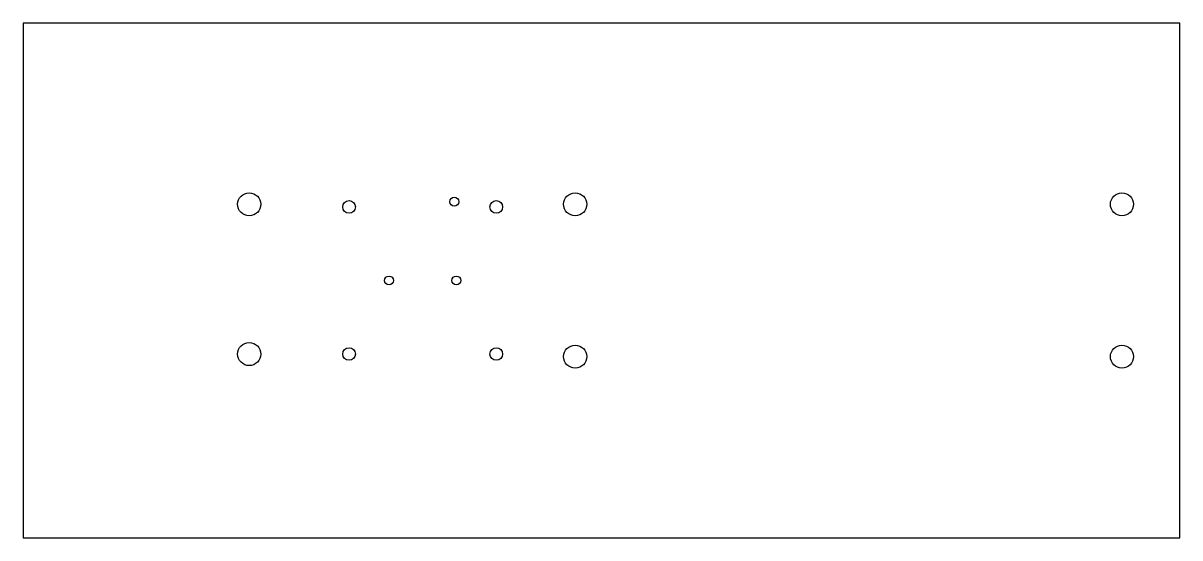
# Model space of a CAD drawing. Header units: millimetres. Extents: x -625 to 475, y -245 to 245.
import ezdxf

# ---------------------------------------------------------------- set-up
doc = ezdxf.new("R2010")
doc.units = ezdxf.units.MM

msp = doc.modelspace()

# ---------------------------------------------------------------- linework, layer by layer
at = {"color": 7, "linetype": 'Continuous', "lineweight": 25}
for p, q in [((-624.6, 245.3), (-624.6, -244.7)), ((475.4, 245.3), (-624.6, 245.3)), ((475.4, -244.7), (475.4, 245.3)), ((-624.6, -244.7), (475.4, -244.7))]:
    msp.add_line(p, q, dxfattribs=at)
for centre, radius in [((-409.6, 72.8), 11), ((-214.6, 75.3), 4.25), ((-99.6, 72.8), 11), ((420.4, 72.8), 11), ((-314.6, 70.3), 6), ((-174.6, 70.3), 6), ((-276.6, 0.3), 4.25), ((-212.6, 0.3), 4.25), ((-409.6, -69.7), 11), ((-314.6, -69.7), 6), ((-174.6, -69.7), 6), ((-99.6, -72.2), 11), ((420.4, -72.2), 11)]:
    msp.add_circle(centre, radius, dxfattribs=at)

doc.saveas('drawing.dxf')
